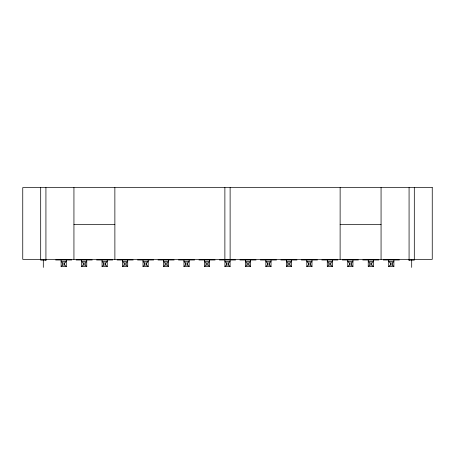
<?xml version="1.0" encoding="UTF-8"?>
<svg xmlns="http://www.w3.org/2000/svg" width="455" height="455" viewBox="0 0 455 455"><rect width="100%" height="100%" fill="white"/><g stroke="black" fill="none" stroke-linecap="round" stroke-linejoin="round"><path stroke-width="0.68" d="M61.118 266.596L62.733 264.986L64.667 264.986L66.282 266.596L61.118 266.596L61.118 259.987M64.667 263.047L66.282 261.437L61.118 261.437L62.733 263.047L64.667 263.047L64.667 264.986M81.593 266.596L83.208 264.986L85.142 264.986L86.757 266.596L81.593 266.596L81.593 259.987M85.142 263.047L86.757 261.437L81.593 261.437L83.208 263.047L85.142 263.047L85.142 264.986M102.068 266.596L103.683 264.986L105.617 264.986L107.232 266.596L102.068 266.596L102.068 259.987M105.617 263.047L107.232 261.437L102.068 261.437L103.683 263.047L105.617 263.047L105.617 264.986M122.543 266.596L124.158 264.986L126.092 264.986L127.707 266.596L122.543 266.596L122.543 259.987M126.092 263.047L127.707 261.437L122.543 261.437L124.158 263.047L126.092 263.047L126.092 264.986M143.018 266.596L144.633 264.986L146.567 264.986L148.182 266.596L143.018 266.596L143.018 259.987M146.567 263.047L148.182 261.437L143.018 261.437L144.633 263.047L146.567 263.047L146.567 264.986M163.493 266.596L165.108 264.986L167.042 264.986L168.657 266.596L163.493 266.596L163.493 259.987M167.042 263.047L168.657 261.437L163.493 261.437L165.108 263.047L167.042 263.047L167.042 264.986M183.968 266.596L185.583 264.986L187.517 264.986L189.132 266.596L183.968 266.596L183.968 259.987M187.517 263.047L189.132 261.437L183.968 261.437L185.583 263.047L187.517 263.047L187.517 264.986M204.443 266.596L206.058 264.986L207.992 264.986L209.607 266.596L204.443 266.596L204.443 259.987M207.992 263.047L209.607 261.437L204.443 261.437L206.058 263.047L207.992 263.047L207.992 264.986M224.918 266.596L226.533 264.986L228.467 264.986L230.082 266.596L224.918 266.596L224.918 259.987M228.467 263.047L230.082 261.437L224.918 261.437L226.533 263.047L228.467 263.047L228.467 264.986M245.393 266.596L247.008 264.986L248.942 264.986L250.557 266.596L245.393 266.596L245.393 259.987M248.942 263.047L250.557 261.437L245.393 261.437L247.008 263.047L248.942 263.047L248.942 264.986M265.868 266.596L267.483 264.986L269.417 264.986L271.032 266.596L265.868 266.596L265.868 259.987M269.417 263.047L271.032 261.437L265.868 261.437L267.483 263.047L269.417 263.047L269.417 264.986M286.343 266.596L287.958 264.986L289.892 264.986L291.507 266.596L286.343 266.596L286.343 259.987M289.892 263.047L291.507 261.437L286.343 261.437L287.958 263.047L289.892 263.047L289.892 264.986M306.818 266.596L308.433 264.986L310.367 264.986L311.982 266.596L306.818 266.596L306.818 259.987M310.367 263.047L311.982 261.437L306.818 261.437L308.433 263.047L310.367 263.047L310.367 264.986M332.457 259.987L332.457 266.596L327.293 266.596L328.908 264.986L328.908 263.047L327.293 261.437L332.457 261.437L330.842 263.047L328.908 263.047M347.768 266.596L349.383 264.986L351.317 264.986L352.932 266.596L347.768 266.596L347.768 259.987M351.317 263.047L352.932 261.437L347.768 261.437L349.383 263.047L351.317 263.047L351.317 264.986M373.407 259.987L373.407 266.596L368.243 266.596L369.858 264.986L369.858 263.047L368.243 261.437L373.407 261.437L371.792 263.047L369.858 263.047M393.882 259.987L393.882 266.596L388.718 266.596L390.333 264.986L390.333 263.047L388.718 261.437L393.882 261.437L392.267 263.047L390.333 263.047M73.938 224.52L114.865 224.52M340.135 224.52L381.062 224.52M55.641 259.987L71.759 259.987M76.116 259.987L92.234 259.987M96.591 259.987L112.709 259.987M117.066 259.987L133.184 259.987M137.541 259.987L153.659 259.987M158.016 259.987L174.134 259.987M178.491 259.987L194.609 259.987M198.966 259.987L215.084 259.987M219.441 259.987L235.559 259.987M239.916 259.987L256.034 259.987M260.391 259.987L276.509 259.987M280.866 259.987L296.984 259.987M301.341 259.987L317.459 259.987M321.816 259.987L337.934 259.987M342.291 259.987L358.409 259.987M362.766 259.987L378.884 259.987M383.241 259.987L399.359 259.987M45.921 260.146L40.694 260.146L40.688 187.596M409.079 260.146L414.306 260.146L414.312 187.596M328.908 264.986L330.842 264.986L332.457 266.596M369.858 264.986L371.792 264.986L373.407 266.596M390.333 264.986L392.267 264.986L393.882 266.596M411.695 260.015L411.695 267.404M409.073 187.596L409.073 260.561M392.267 263.047L392.267 264.986M388.718 259.987L388.718 266.596M381.062 187.596L381.062 259.339M371.792 263.047L371.792 264.986M368.243 259.987L368.243 266.596M352.932 259.987L352.932 266.596M349.383 263.047L349.383 264.986M340.135 187.596L340.113 259.339M330.842 263.047L330.842 264.986M327.293 259.987L327.293 266.596M311.982 259.987L311.982 266.596M308.433 263.047L308.433 264.986M291.507 259.987L291.507 266.596M287.958 263.047L287.958 264.986M271.032 259.987L271.032 266.596M267.483 263.047L267.483 264.986M250.557 259.987L250.557 266.596M247.008 263.047L247.008 264.986M230.122 187.596L230.122 259.339M230.082 259.987L230.082 266.596M226.533 263.047L226.533 264.986M224.878 187.596L224.878 259.339M209.607 259.987L209.607 266.596M206.058 263.047L206.058 264.986M189.132 259.987L189.132 266.596M185.583 263.047L185.583 264.986M168.657 259.987L168.657 266.596M165.108 263.047L165.108 264.986M148.182 259.987L148.182 266.596M144.633 263.047L144.633 264.986M127.707 259.987L127.707 266.596M124.158 263.047L124.158 264.986M114.865 187.596L114.887 259.339M107.232 259.987L107.232 266.596M103.683 263.047L103.683 264.986M86.757 259.987L86.757 266.596M83.208 263.047L83.208 264.986M73.938 187.596L73.938 259.339M66.282 259.987L66.282 266.596M62.733 263.047L62.733 264.986M45.927 187.596L45.927 260.561M43.305 260.015L43.305 267.404M432.25 187.596L22.75 187.596L22.75 259.339L432.25 259.339L432.25 187.596"/></g></svg>
